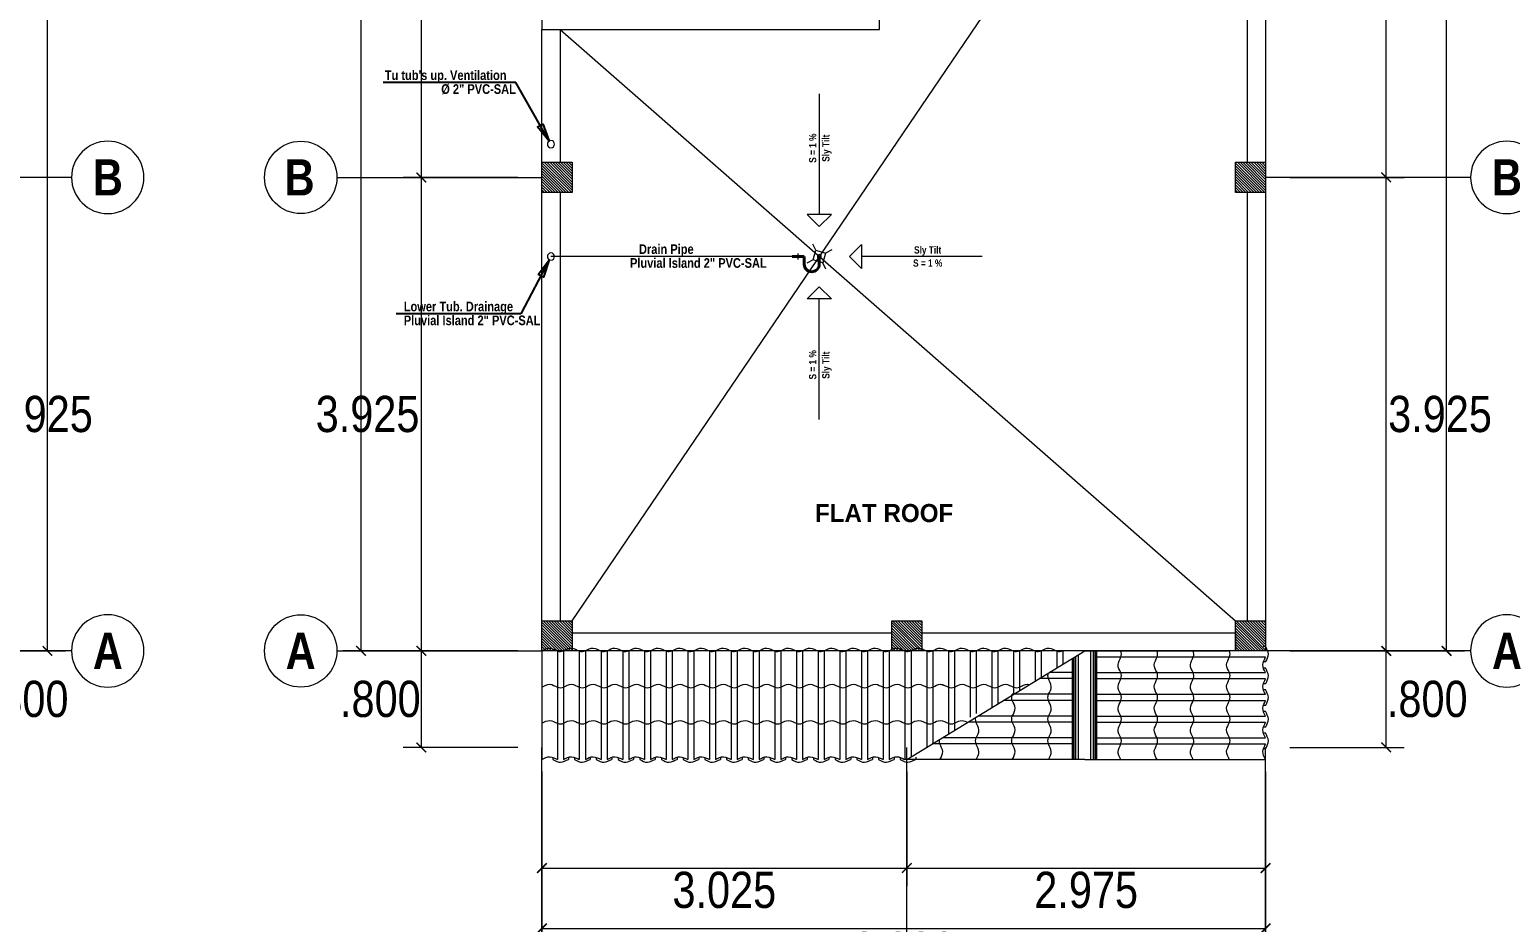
# Model space of a CAD drawing. Header units: millimetres. Extents: x 56 to 215, y 47 to 103.
# Drawn here: x 133.19 to 145.46, y 55.8 to 63.2 of the extents above; entities that cross this region are included whole.
import ezdxf
from ezdxf.enums import TextEntityAlignment as Align

# ---------------------------------------------------------------- set-up
doc = ezdxf.new("R2010")
doc.units = ezdxf.units.MM
doc.linetypes.add('DASHED2', pattern=[0.375, 0.25, -0.125])
for name, color, linetype, lineweight in [('A_Bloques', 56, 'Continuous', 15), ('A_Muro sin Techo', 134, 'Continuous', 20), ('E_Columna', 3, 'Continuous', 25), ('G_Ejes', 253, 'Continuous', 20), ('G_Proyección', 8, 'DASHED2', 15), ('G_Texto', 122, 'Continuous', 20), ('IS_Accesorios Desagüe', 3, 'Continuous', 20), ('IS_Tuberia 2', 11, 'Continuous', 40), ('Teja', 14, 'Continuous', 20)]:
    doc.layers.add(name, color=color, linetype=linetype, lineweight=lineweight)
doc.layers.add('G_Acotación', color=171, linetype='Continuous')
doc.layers.add('IS_Muro', color=232, linetype='Continuous')
doc.styles.add('Acotacion', font='ARIALN.TTF')
doc.styles.add('Cotas', font='ARIALNB.TTF', dxfattribs={"height": 0.1})
doc.styles.add('Eje', font='ARIALNB.TTF', dxfattribs={"height": 0.3})
doc.styles.add('STYLE1', font='cityb___.ttf', dxfattribs={"width": 1.05})
doc.dimstyles.new('150', dxfattribs={"dimtxt": 1, "dimasz": 0.06, "dimexe": 0.06, "dimexo": 0.08, "dimgap": 0.05, "dimtad": 2, "dimtih": 1, "dimtoh": 1, "dimzin": 1, "dimdsep": 46, "dimtxsty": 'Cotas', "dimblk": 'ARCHTICK', "dimcen": 0.25, "dimdle": 0.06, "dimclrd": 256, "dimclre": 256, "dimclrt": 5, "dimazin": 0, "dimtp": 0.2, "dimtm": 0.2, "dimtfac": 1, "dimtix": 1, "dimtmove": 1, "dimatfit": 0, "dimfxl": 0.06, "dimtolj": 1, "dimtzin": 1, "dimarcsym": 0})
doc.dimstyles.new('Lenin_50', dxfattribs={"dimtxt": 0.3, "dimasz": 0.08, "dimexe": 0.15, "dimexo": 0.2, "dimgap": 0.03, "dimtad": 2, "dimtih": 1, "dimtoh": 1, "dimlfac": -1, "dimzin": 4, "dimdsep": 46, "dimtxsty": 'Acotacion', "dimblk": 'ARCHTICK', "dimcen": 0.08, "dimclrd": 256, "dimclre": 256, "dimclrt": 4, "dimazin": 1, "dimtm": 1e-09, "dimtfac": 1, "dimtmove": 2, "dimatfit": 2, "dimfxl": 1, "dimtolj": 1, "dimlwd": 13, "dimlwe": 18, "dimarcsym": 0})
pattern_1 = [(135, (252.578861, -21.810414), (0.0112253202, 0.0112253202), [])]
pattern_2 = [(135, (252.578861, -21.660414), (0.0112253202, 0.0112253202), [])]
pattern_3 = [(135, (252.578861, -21.810414), (0.0112253202, 0.0112253202), [])]

# ---------------------------------------------------------------- blocks, each defined once
blk = doc.blocks.new('Eri')
blk.add_line((-1.7, 0), (0, 0))
blk.add_circle((-2, 0), 0.3)
at = {"color": 1, "style": 'Eje', "flags": 4}
blk.add_attdef('H', text='', height=0.3, dxfattribs=at).set_placement((-2, 0), align=Align.MIDDLE_CENTER)
blk = doc.blocks.new('_ArchTick')
at = {"color": 0, "linetype": 'ByBlock', "const_width": 0.15}
blk.add_lwpolyline([(-0.5, -0.5), (0.5, 0.5)], dxfattribs=at)
blk = doc.blocks.new('*D705')
at = {"layer": 'Defpoints', "color": 0, "transparency": 16777216}
for p in [(131.833, 70.553), (133.333, 70.553), (131.833, 58.053)]:
    blk.add_point(p, dxfattribs=at)
at = {"layer": 'G_Acotación', "lineweight": 18, "transparency": 16777216}
for p, q in [((132.033, 70.553), (133.483, 70.553)), ((132.033, 58.053), (133.483, 58.053))]:
    blk.add_line(p, q, dxfattribs=at)
at = {"layer": 'G_Acotación', "lineweight": 13, "transparency": 16777216}
blk.add_line((133.333, 58.053), (133.333, 70.553), dxfattribs=at)
at = {"layer": 'G_Acotación', "lineweight": 13, "transparency": 16777216, "xscale": 0.08, "yscale": 0.08, "zscale": 0.08}
for p, rotation in [((133.333, 70.553), 90), ((133.333, 58.053), 270)]:
    blk.add_blockref('_ArchTick', p, dxfattribs=dict(at, rotation=rotation))
at = {"layer": 'G_Acotación', "color": 4, "lineweight": 5, "transparency": 16777216, "insert": (133.862, 64.303), "char_height": 0.3, "attachment_point": 5, "style": 'Acotacion'}
blk.add_mtext('\\A1;12.500', dxfattribs=at)
blk = doc.blocks.new('*D706')
at = {"layer": 'Defpoints', "color": 0, "transparency": 16777216}
for p in [(131.833, 61.978), (132.833, 61.978), (131.833, 58.053)]:
    blk.add_point(p, dxfattribs=at)
at = {"layer": 'G_Acotación', "lineweight": 18, "transparency": 16777216}
for p, q in [((132.033, 61.978), (132.983, 61.978)), ((132.033, 58.053), (132.983, 58.053))]:
    blk.add_line(p, q, dxfattribs=at)
at = {"layer": 'G_Acotación', "lineweight": 13, "transparency": 16777216}
blk.add_line((132.833, 58.053), (132.833, 61.978), dxfattribs=at)
at = {"layer": 'G_Acotación', "lineweight": 13, "transparency": 16777216, "xscale": 0.08, "yscale": 0.08, "zscale": 0.08}
for p, rotation in [((132.833, 61.978), 90), ((132.833, 58.053), 270)]:
    blk.add_blockref('_ArchTick', p, dxfattribs=dict(at, rotation=rotation))
at = {"layer": 'G_Acotación', "color": 4, "lineweight": 5, "transparency": 16777216, "insert": (133.279, 60.015), "char_height": 0.3, "attachment_point": 5, "style": 'Acotacion'}
blk.add_mtext('\\A1;3.925', dxfattribs=at)
blk = doc.blocks.new('*D707')
at = {"layer": 'Defpoints', "color": 0, "transparency": 16777216}
for p in [(131.833, 66.528), (132.833, 66.528), (131.833, 61.978)]:
    blk.add_point(p, dxfattribs=at)
at = {"layer": 'G_Acotación', "lineweight": 18, "transparency": 16777216}
for p, q in [((132.033, 66.528), (132.983, 66.528)), ((132.033, 61.978), (132.983, 61.978))]:
    blk.add_line(p, q, dxfattribs=at)
at = {"layer": 'G_Acotación', "lineweight": 13, "transparency": 16777216}
blk.add_line((132.833, 61.978), (132.833, 66.528), dxfattribs=at)
at = {"layer": 'G_Acotación', "lineweight": 13, "transparency": 16777216, "xscale": 0.08, "yscale": 0.08, "zscale": 0.08}
for p, rotation in [((132.833, 66.528), 90), ((132.833, 61.978), 270)]:
    blk.add_blockref('_ArchTick', p, dxfattribs=dict(at, rotation=rotation))
at = {"layer": 'G_Acotación', "color": 4, "lineweight": 5, "transparency": 16777216, "insert": (133.282, 64.253), "char_height": 0.3, "attachment_point": 5, "style": 'Acotacion'}
blk.add_mtext('\\A1;4.550', dxfattribs=at)
blk = doc.blocks.new('*D709')
at = {"layer": 'Defpoints', "color": 0, "transparency": 16777216}
for p in [(131.833, 58.053), (132.833, 58.053), (131.833, 57.253)]:
    blk.add_point(p, dxfattribs=at)
at = {"layer": 'G_Acotación', "lineweight": 18, "transparency": 16777216}
for p, q in [((132.033, 58.053), (132.983, 58.053)), ((132.033, 57.253), (132.983, 57.253))]:
    blk.add_line(p, q, dxfattribs=at)
at = {"layer": 'G_Acotación', "lineweight": 13, "transparency": 16777216}
blk.add_line((132.833, 57.253), (132.833, 58.053), dxfattribs=at)
at = {"layer": 'G_Acotación', "lineweight": 13, "transparency": 16777216, "xscale": 0.08, "yscale": 0.08, "zscale": 0.08}
for p, rotation in [((132.833, 58.053), 90), ((132.833, 57.253), 270)]:
    blk.add_blockref('_ArchTick', p, dxfattribs=dict(at, rotation=rotation))
at = {"layer": 'G_Acotación', "color": 4, "lineweight": 5, "transparency": 16777216, "insert": (133.173, 57.653), "char_height": 0.3, "attachment_point": 5, "style": 'Acotacion'}
blk.add_mtext('\\A1;.800', dxfattribs=at)
blk = doc.blocks.new('*D729')
at = {"layer": 'Defpoints', "color": 0, "transparency": 16777216}
for p in [(137.433, 57.253), (143.433, 57.253), (143.433, 55.753)]:
    blk.add_point(p, dxfattribs=at)
at = {"layer": 'G_Acotación', "lineweight": 18, "transparency": 16777216}
for p, q in [((137.433, 57.053), (137.433, 55.603)), ((143.433, 57.053), (143.433, 55.603))]:
    blk.add_line(p, q, dxfattribs=at)
at = {"layer": 'G_Acotación', "lineweight": 13, "transparency": 16777216}
blk.add_line((137.433, 55.753), (143.433, 55.753), dxfattribs=at)
at = {"layer": 'G_Acotación', "lineweight": 13, "transparency": 16777216, "xscale": 0.08, "yscale": 0.08, "zscale": 0.08, "rotation": 180}
blk.add_blockref('_ArchTick', (137.433, 55.753), dxfattribs=at)
at = {"layer": 'G_Acotación', "lineweight": 13, "transparency": 16777216, "xscale": 0.08, "yscale": 0.08, "zscale": 0.08}
blk.add_blockref('_ArchTick', (143.433, 55.753), dxfattribs=at)
at = {"layer": 'G_Acotación', "color": 4, "lineweight": 5, "transparency": 16777216, "insert": (140.433, 55.57), "char_height": 0.3, "attachment_point": 5, "style": 'Acotacion'}
blk.add_mtext('\\A1;6.000', dxfattribs=at)
blk = doc.blocks.new('*D730')
at = {"layer": 'Defpoints', "color": 0, "transparency": 16777216}
for p in [(140.458, 57.253), (143.433, 57.253), (143.433, 56.253)]:
    blk.add_point(p, dxfattribs=at)
at = {"layer": 'G_Acotación', "lineweight": 18, "transparency": 16777216}
for p, q in [((140.458, 57.053), (140.458, 56.103)), ((143.433, 57.053), (143.433, 56.103))]:
    blk.add_line(p, q, dxfattribs=at)
at = {"layer": 'G_Acotación', "lineweight": 13, "transparency": 16777216}
blk.add_line((140.458, 56.253), (143.433, 56.253), dxfattribs=at)
at = {"layer": 'G_Acotación', "lineweight": 13, "transparency": 16777216, "xscale": 0.08, "yscale": 0.08, "zscale": 0.08, "rotation": 180}
blk.add_blockref('_ArchTick', (140.458, 56.253), dxfattribs=at)
at = {"layer": 'G_Acotación', "lineweight": 13, "transparency": 16777216, "xscale": 0.08, "yscale": 0.08, "zscale": 0.08}
blk.add_blockref('_ArchTick', (143.433, 56.253), dxfattribs=at)
at = {"layer": 'G_Acotación', "color": 4, "lineweight": 5, "transparency": 16777216, "insert": (141.945, 56.07), "char_height": 0.3, "attachment_point": 5, "style": 'Acotacion'}
blk.add_mtext('\\A1;2.975', dxfattribs=at)
blk = doc.blocks.new('*D731')
at = {"layer": 'Defpoints', "color": 0, "transparency": 16777216}
for p in [(137.433, 57.253), (140.458, 57.253), (140.458, 56.253)]:
    blk.add_point(p, dxfattribs=at)
at = {"layer": 'G_Acotación', "lineweight": 18, "transparency": 16777216}
for p, q in [((137.433, 57.053), (137.433, 56.103)), ((140.458, 57.053), (140.458, 56.103))]:
    blk.add_line(p, q, dxfattribs=at)
at = {"layer": 'G_Acotación', "lineweight": 13, "transparency": 16777216}
blk.add_line((137.433, 56.253), (140.458, 56.253), dxfattribs=at)
at = {"layer": 'G_Acotación', "lineweight": 13, "transparency": 16777216, "xscale": 0.08, "yscale": 0.08, "zscale": 0.08, "rotation": 180}
blk.add_blockref('_ArchTick', (137.433, 56.253), dxfattribs=at)
at = {"layer": 'G_Acotación', "lineweight": 13, "transparency": 16777216, "xscale": 0.08, "yscale": 0.08, "zscale": 0.08}
blk.add_blockref('_ArchTick', (140.458, 56.253), dxfattribs=at)
at = {"layer": 'G_Acotación', "color": 4, "lineweight": 5, "transparency": 16777216, "insert": (138.945, 56.07), "char_height": 0.3, "attachment_point": 5, "style": 'Acotacion'}
blk.add_mtext('\\A1;3.025', dxfattribs=at)
blk = doc.blocks.new('*D732')
at = {"layer": 'Defpoints', "color": 0, "transparency": 16777216}
for p in [(135.933, 70.553), (137.433, 70.553), (137.433, 58.053)]:
    blk.add_point(p, dxfattribs=at)
at = {"layer": 'G_Acotación', "lineweight": 18, "transparency": 16777216}
for p, q in [((137.233, 70.553), (135.783, 70.553)), ((137.233, 58.053), (135.783, 58.053))]:
    blk.add_line(p, q, dxfattribs=at)
at = {"layer": 'G_Acotación', "lineweight": 13, "transparency": 16777216}
blk.add_line((135.933, 58.053), (135.933, 70.553), dxfattribs=at)
at = {"layer": 'G_Acotación', "lineweight": 13, "transparency": 16777216, "xscale": 0.08, "yscale": 0.08, "zscale": 0.08}
for p, rotation in [((135.933, 70.553), 90), ((135.933, 58.053), 270)]:
    blk.add_blockref('_ArchTick', p, dxfattribs=dict(at, rotation=rotation))
at = {"layer": 'G_Acotación', "color": 4, "lineweight": 5, "transparency": 16777216, "insert": (135.404, 64.303), "char_height": 0.3, "attachment_point": 5, "style": 'Acotacion'}
blk.add_mtext('\\A1;12.500', dxfattribs=at)
blk = doc.blocks.new('*D733')
at = {"layer": 'Defpoints', "color": 0, "transparency": 16777216}
for p in [(136.433, 61.978), (137.433, 61.978), (137.433, 58.053)]:
    blk.add_point(p, dxfattribs=at)
at = {"layer": 'G_Acotación', "lineweight": 18, "transparency": 16777216}
for p, q in [((137.233, 61.978), (136.283, 61.978)), ((137.233, 58.053), (136.283, 58.053))]:
    blk.add_line(p, q, dxfattribs=at)
at = {"layer": 'G_Acotación', "lineweight": 13, "transparency": 16777216}
blk.add_line((136.433, 58.053), (136.433, 61.978), dxfattribs=at)
at = {"layer": 'G_Acotación', "lineweight": 13, "transparency": 16777216, "xscale": 0.08, "yscale": 0.08, "zscale": 0.08}
for p, rotation in [((136.433, 61.978), 90), ((136.433, 58.053), 270)]:
    blk.add_blockref('_ArchTick', p, dxfattribs=dict(at, rotation=rotation))
at = {"layer": 'G_Acotación', "color": 4, "lineweight": 5, "transparency": 16777216, "insert": (135.987, 60.015), "char_height": 0.3, "attachment_point": 5, "style": 'Acotacion'}
blk.add_mtext('\\A1;3.925', dxfattribs=at)
blk = doc.blocks.new('*D748')
at = {"layer": 'Defpoints', "color": 0, "transparency": 16777216}
for p in [(136.433, 66.528), (137.433, 66.528), (137.433, 61.978)]:
    blk.add_point(p, dxfattribs=at)
at = {"layer": 'G_Acotación', "lineweight": 18, "transparency": 16777216}
for p, q in [((137.233, 66.528), (136.283, 66.528)), ((137.233, 61.978), (136.283, 61.978))]:
    blk.add_line(p, q, dxfattribs=at)
at = {"layer": 'G_Acotación', "lineweight": 13, "transparency": 16777216}
blk.add_line((136.433, 61.978), (136.433, 66.528), dxfattribs=at)
at = {"layer": 'G_Acotación', "lineweight": 13, "transparency": 16777216, "xscale": 0.08, "yscale": 0.08, "zscale": 0.08}
for p, rotation in [((136.433, 66.528), 90), ((136.433, 61.978), 270)]:
    blk.add_blockref('_ArchTick', p, dxfattribs=dict(at, rotation=rotation))
at = {"layer": 'G_Acotación', "color": 4, "lineweight": 5, "transparency": 16777216, "insert": (135.983, 64.253), "char_height": 0.3, "attachment_point": 5, "style": 'Acotacion'}
blk.add_mtext('\\A1;4.550', dxfattribs=at)
blk = doc.blocks.new('*D734')
at = {"layer": 'Defpoints', "color": 0, "transparency": 16777216}
for p in [(136.433, 58.053), (137.433, 58.053), (137.433, 57.253)]:
    blk.add_point(p, dxfattribs=at)
at = {"layer": 'G_Acotación', "lineweight": 18, "transparency": 16777216}
for p, q in [((137.233, 58.053), (136.283, 58.053)), ((137.233, 57.253), (136.283, 57.253))]:
    blk.add_line(p, q, dxfattribs=at)
at = {"layer": 'G_Acotación', "lineweight": 13, "transparency": 16777216}
blk.add_line((136.433, 57.253), (136.433, 58.053), dxfattribs=at)
at = {"layer": 'G_Acotación', "lineweight": 13, "transparency": 16777216, "xscale": 0.08, "yscale": 0.08, "zscale": 0.08}
for p, rotation in [((136.433, 58.053), 90), ((136.433, 57.253), 270)]:
    blk.add_blockref('_ArchTick', p, dxfattribs=dict(at, rotation=rotation))
at = {"layer": 'G_Acotación', "color": 4, "lineweight": 5, "transparency": 16777216, "insert": (136.093, 57.653), "char_height": 0.3, "attachment_point": 5, "style": 'Acotacion'}
blk.add_mtext('\\A1;.800', dxfattribs=at)
blk = doc.blocks.new('*D735')
at = {"layer": 'Defpoints', "color": 0, "transparency": 16777216}
for p in [(143.433, 70.553), (144.933, 70.553), (143.433, 58.053)]:
    blk.add_point(p, dxfattribs=at)
at = {"layer": 'G_Acotación', "lineweight": 18, "transparency": 16777216}
for p, q in [((143.633, 70.553), (145.083, 70.553)), ((143.633, 58.053), (145.083, 58.053))]:
    blk.add_line(p, q, dxfattribs=at)
at = {"layer": 'G_Acotación', "lineweight": 13, "transparency": 16777216}
blk.add_line((144.933, 58.053), (144.933, 70.553), dxfattribs=at)
at = {"layer": 'G_Acotación', "lineweight": 13, "transparency": 16777216, "xscale": 0.08, "yscale": 0.08, "zscale": 0.08}
for p, rotation in [((144.933, 70.553), 90), ((144.933, 58.053), 270)]:
    blk.add_blockref('_ArchTick', p, dxfattribs=dict(at, rotation=rotation))
at = {"layer": 'G_Acotación', "color": 4, "lineweight": 5, "transparency": 16777216, "insert": (145.462, 64.303), "char_height": 0.3, "attachment_point": 5, "style": 'Acotacion'}
blk.add_mtext('\\A1;12.500', dxfattribs=at)
blk = doc.blocks.new('*D736')
at = {"layer": 'Defpoints', "color": 0, "transparency": 16777216}
for p in [(143.433, 61.978), (144.433, 61.978), (143.433, 58.053)]:
    blk.add_point(p, dxfattribs=at)
at = {"layer": 'G_Acotación', "lineweight": 18, "transparency": 16777216}
for p, q in [((143.633, 61.978), (144.583, 61.978)), ((143.633, 58.053), (144.583, 58.053))]:
    blk.add_line(p, q, dxfattribs=at)
at = {"layer": 'G_Acotación', "lineweight": 13, "transparency": 16777216}
blk.add_line((144.433, 58.053), (144.433, 61.978), dxfattribs=at)
at = {"layer": 'G_Acotación', "lineweight": 13, "transparency": 16777216, "xscale": 0.08, "yscale": 0.08, "zscale": 0.08}
for p, rotation in [((144.433, 61.978), 90), ((144.433, 58.053), 270)]:
    blk.add_blockref('_ArchTick', p, dxfattribs=dict(at, rotation=rotation))
at = {"layer": 'G_Acotación', "color": 4, "lineweight": 5, "transparency": 16777216, "insert": (144.879, 60.015), "char_height": 0.3, "attachment_point": 5, "style": 'Acotacion'}
blk.add_mtext('\\A1;3.925', dxfattribs=at)
blk = doc.blocks.new('*D737')
at = {"layer": 'Defpoints', "color": 0, "transparency": 16777216}
for p in [(143.433, 66.528), (144.433, 66.528), (143.433, 61.978)]:
    blk.add_point(p, dxfattribs=at)
at = {"layer": 'G_Acotación', "lineweight": 18, "transparency": 16777216}
for p, q in [((143.633, 66.528), (144.583, 66.528)), ((143.633, 61.978), (144.583, 61.978))]:
    blk.add_line(p, q, dxfattribs=at)
at = {"layer": 'G_Acotación', "lineweight": 13, "transparency": 16777216}
blk.add_line((144.433, 61.978), (144.433, 66.528), dxfattribs=at)
at = {"layer": 'G_Acotación', "lineweight": 13, "transparency": 16777216, "xscale": 0.08, "yscale": 0.08, "zscale": 0.08}
for p, rotation in [((144.433, 66.528), 90), ((144.433, 61.978), 270)]:
    blk.add_blockref('_ArchTick', p, dxfattribs=dict(at, rotation=rotation))
at = {"layer": 'G_Acotación', "color": 4, "lineweight": 5, "transparency": 16777216, "insert": (144.882, 64.253), "char_height": 0.3, "attachment_point": 5, "style": 'Acotacion'}
blk.add_mtext('\\A1;4.550', dxfattribs=at)
blk = doc.blocks.new('*D739')
at = {"layer": 'Defpoints', "color": 0, "transparency": 16777216}
for p in [(143.433, 58.053), (144.433, 58.053), (143.433, 57.253)]:
    blk.add_point(p, dxfattribs=at)
at = {"layer": 'G_Acotación', "lineweight": 18, "transparency": 16777216}
for p, q in [((143.633, 58.053), (144.583, 58.053)), ((143.633, 57.253), (144.583, 57.253))]:
    blk.add_line(p, q, dxfattribs=at)
at = {"layer": 'G_Acotación', "lineweight": 13, "transparency": 16777216}
blk.add_line((144.433, 57.253), (144.433, 58.053), dxfattribs=at)
at = {"layer": 'G_Acotación', "lineweight": 13, "transparency": 16777216, "xscale": 0.08, "yscale": 0.08, "zscale": 0.08}
for p, rotation in [((144.433, 58.053), 90), ((144.433, 57.253), 270)]:
    blk.add_blockref('_ArchTick', p, dxfattribs=dict(at, rotation=rotation))
at = {"layer": 'G_Acotación', "color": 4, "lineweight": 5, "transparency": 16777216, "insert": (144.773, 57.653), "char_height": 0.3, "attachment_point": 5, "style": 'Acotacion'}
blk.add_mtext('\\A1;.800', dxfattribs=at)
blk = doc.blocks.new('Subida desague')
blk.add_circle((0, 0), 0.05)
blk = doc.blocks.new('Sumidero')
at = {"lineweight": 20}
for p, q in [((-0.104, 0.18), (-0.052, 0.153)), ((0.055, 0.229), (0.028, 0.177)), ((-0.028, 0.073), (-0.055, 0.021)), ((0.052, 0.097), (0.104, 0.07)), ((-0.025, -0.05), (0.025, -0.05))]:
    blk.add_line(p, q, dxfattribs=at)
at = {"lineweight": 40}
for p, q in [((0, 0.125), (-0.063, 0.125)), ((0, 0), (-0.063, 0)), ((0, 0), (0, -0.1))]:
    blk.add_line(p, q, dxfattribs=at)
at = {"lineweight": 20}
blk.add_lwpolyline([(-0.028, 0.073), (0.052, 0.097), (0.028, 0.177), (-0.052, 0.153)], close=True, dxfattribs=at)
blk.add_circle((0, 0.125), 0.0165, dxfattribs=at)
at = {"lineweight": 40}
blk.add_arc((-0.063, 0.062), 0.0625, 90, 270, dxfattribs=at)
blk = doc.blocks.new('teja1')
for p, q in [((0, 0.3), (0, 0)), ((0.13, 0.3), (0.13, 0)), ((0.091, 0.017), (0.091, -0.001)), ((0.22, 0.019), (0.22, 0))]:
    blk.add_line(p, q)
for points, knots in [([(0, 0), (0.022, 0.012), (0.065, 0.036), (0.108, 0.008), (0.13, 0)], [0, 0, 0, 0, 0.0689257, 0.1378514, 0.1378514, 0.1378514, 0.1378514]), ([(0.091, -0.001), (0.112, -0.012), (0.156, -0.036), (0.197, -0.008), (0.22, 0)], [0.001367, 0.001367, 0.001367, 0.001367, 0.0689257, 0.1378514, 0.1378514, 0.1378514, 0.1378514])]:
    blk.add_open_spline(points, degree=3, knots=knots)
blk = doc.blocks.new('teja')
for p, q in [((0, 0.3), (0, 0)), ((0, 0.3), (0, 0)), ((0.13, 0.3), (0.13, 0)), ((0.18, 0.3), (0.18, 0))]:
    blk.add_line(p, q)
for points in [[(0, 0.3), (0.065, 0.323), (0.13, 0.3), (0.155, 0.295), (0.18, 0.3)], [(0, 0), (0.065, 0.023), (0.13, 0), (0.155, -0.005), (0.18, 0)]]:
    blk.add_spline(points, degree=3)

msp = doc.modelspace()

# ---------------------------------------------------------------- hatches: boundary and pattern name
at = {"layer": 'E_Columna', "lineweight": 5}
h = msp.add_hatch(dxfattribs=at)
h.set_pattern_fill('LINE', color=256, scale=0.005, angle=45, style=0)
h.set_pattern_definition(pattern_2)
h.paths.add_polyline_path([(137.6828, 61.8529), (137.4328, 61.8529), (137.4328, 62.1029), (137.6828, 62.1029)])
h = msp.add_hatch(dxfattribs=at)
h.set_pattern_fill('LINE', color=256, scale=0.005, angle=45, style=0)
h.set_pattern_definition(pattern_2)
h.paths.add_polyline_path([(143.4328, 61.8529), (143.1828, 61.8529), (143.1828, 62.1029), (143.4328, 62.1029)])
h = msp.add_hatch(dxfattribs=at)
h.set_pattern_fill('LINE', color=256, scale=0.005, angle=45, style=0)
h.set_pattern_definition(pattern_1)
h.paths.add_polyline_path([(137.6828, 58.0529), (137.4328, 58.0529), (137.4328, 58.3029), (137.6828, 58.3029)])
h = msp.add_hatch(dxfattribs=at)
h.set_pattern_fill('LINE', color=256, scale=0.005, angle=45, style=0)
h.set_pattern_definition(pattern_3)
h.paths.add_polyline_path([(137.6828, 58.0529), (137.4328, 58.0529), (137.4328, 58.3029), (137.6828, 58.3029)])
h = msp.add_hatch(dxfattribs=at)
h.set_pattern_fill('LINE', color=256, scale=0.005, angle=45, style=0)
h.set_pattern_definition([(135, (249.728861, -21.810414), (0.0112253202, 0.0112253202), [])])
h.paths.add_polyline_path([(140.5828, 58.0529), (140.3328, 58.0529), (140.3328, 58.3029), (140.5828, 58.3029)])
h = msp.add_hatch(dxfattribs=at)
h.set_pattern_fill('LINE', color=256, scale=0.005, angle=45, style=0)
h.set_pattern_definition(pattern_1)
h.paths.add_polyline_path([(143.4328, 58.0529), (143.1828, 58.0529), (143.1828, 58.3029), (143.4328, 58.3029)])
h = msp.add_hatch(dxfattribs=at)
h.set_pattern_fill('LINE', color=256, scale=0.005, angle=45, style=0)
h.set_pattern_definition(pattern_3)
h.paths.add_polyline_path([(143.4328, 58.0529), (143.1828, 58.0529), (143.1828, 58.3029), (143.4328, 58.3029)])

# ---------------------------------------------------------------- linework, layer by layer
at = {"layer": 'A_Bloques', "color": 1, "lineweight": 5}
for p, q in [((139.7327, 62.6717), (139.7327, 61.6717)), ((141.0827, 61.3217), (140.0827, 61.3217)), ((139.7327, 59.9717), (139.7327, 60.9717))]:
    msp.add_line(p, q, dxfattribs=at)
for points in [[(139.8327, 61.6717), (139.6327, 61.6717), (139.6327, 61.6717), (139.7327, 61.5717), (139.8327, 61.6717)], [(140.0827, 61.4217), (140.0827, 61.2217), (140.0827, 61.2217), (139.9827, 61.3217), (140.0827, 61.4217)], [(139.8327, 60.9717), (139.6327, 60.9717), (139.6327, 60.9717), (139.7327, 61.0717), (139.8327, 60.9717)]]:
    msp.add_lwpolyline(points, dxfattribs=at)
at = {"layer": 'A_Muro sin Techo', "lineweight": 5}
for points in [[(143.2828, 58.0529), (143.2828, 58.0529), (143.1828, 58.0529), (143.1828, 58.3029), (143.2828, 58.3029), (143.2828, 61.8529), (143.1828, 61.8529), (143.1828, 62.1029), (143.2828, 62.1029), (143.2828, 66.4029), (143.1828, 66.4029), (143.1828, 66.5029), (140.5828, 66.5029), (140.5828, 66.6529), (143.4328, 66.6529), (143.4328, 58.0529)], [(137.4328, 58.0529), (137.4328, 63.2029), (137.5828, 63.2029), (137.5828, 62.1029), (137.6828, 62.1029), (137.6828, 61.8529), (137.5828, 61.8529), (137.5828, 58.3029), (137.6828, 58.3029), (137.6828, 58.0529), (137.5828, 58.0529)], [(137.6828, 58.2029), (140.3328, 58.2029), (140.3328, 58.3029), (140.5828, 58.3029), (140.5828, 58.2029), (143.1828, 58.2029), (143.1828, 58.0529), (137.4328, 58.0529)]]:
    msp.add_lwpolyline(points, dxfattribs=at)
at = {"layer": 'E_Columna', "lineweight": 5}
for points in [[(137.6828, 61.8529), (137.4328, 61.8529), (137.4328, 62.1029), (137.6828, 62.1029)], [(143.4328, 61.8529), (143.1828, 61.8529), (143.1828, 62.1029), (143.4328, 62.1029)], [(137.6828, 58.0529), (137.4328, 58.0529), (137.4328, 58.3029), (137.6828, 58.3029)], [(137.6828, 58.0529), (137.4328, 58.0529), (137.4328, 58.3029), (137.6828, 58.3029)], [(140.5828, 58.0529), (140.3328, 58.0529), (140.3328, 58.3029), (140.5828, 58.3029)], [(143.4328, 58.0529), (143.1828, 58.0529), (143.1828, 58.3029), (143.4328, 58.3029)], [(143.4328, 58.0529), (143.1828, 58.0529), (143.1828, 58.3029), (143.4328, 58.3029)]]:
    msp.add_lwpolyline(points, close=True, dxfattribs=at)
at = {"layer": 'G_Proyección', "lineweight": 5, "ltscale": 0.25}
msp.add_lwpolyline([(140.5828, 58.0529), (140.3328, 58.0529), (140.3328, 58.3029), (140.5828, 58.3029)], close=True, dxfattribs=at)
at = {"layer": 'IS_Accesorios Desagüe', "color": 6, "lineweight": 5}
for p, q in [((137.6828, 58.3029), (143.1828, 66.4029)), ((137.5828, 63.2029), (143.1828, 58.3029))]:
    msp.add_line(p, q, dxfattribs=at)
at = {"layer": 'IS_Muro', "lineweight": 5}
msp.add_lwpolyline([(137.4328, 70.5529), (137.4328, 63.2029), (140.2328, 63.2029), (140.2328, 64.3529)], dxfattribs=at)
at = {"layer": 'IS_Tuberia 2', "lineweight": 5}
msp.add_line((139.6077, 61.3217), (137.5078, 61.3217), dxfattribs=at)
at = {"layer": 'Teja', "lineweight": 5}
for p, q in [((140.4578, 57.1529), (141.9328, 58.0529)), ((141.3928, 58.0529), (141.3928, 57.7529)), ((141.3928, 58.0529), (141.3928, 57.7529)), ((141.5228, 58.0529), (141.5228, 57.8027)), ((141.5728, 58.0529), (141.5728, 57.8332)), ((141.5728, 58.0529), (141.5728, 57.8332)), ((141.5728, 58.0529), (141.5728, 57.8332)), ((141.7028, 58.0529), (141.7028, 57.9125)), ((141.7528, 58.0529), (141.7528, 57.943)), ((141.8328, 57.1529), (141.8328, 57.9918)), ((141.8369, 57.1529), (141.8369, 57.9943)), ((141.8452, 57.1529), (141.8452, 57.9994)), ((141.8589, 57.1529), (141.8589, 58.0077)), ((141.8828, 57.1529), (141.8828, 58.0223)), ((141.9328, 58.0529), (142.2328, 58.0529)), ((141.9828, 57.1529), (141.9828, 58.0529)), ((142.0068, 57.1529), (142.0068, 58.0529)), ((142.0205, 57.1529), (142.0205, 58.0529)), ((142.0288, 57.1529), (142.0288, 58.0529)), ((142.0328, 57.1529), (142.0328, 58.0529)), ((142.0328, 58.0029), (142.2328, 58.0029)), ((141.8328, 57.8729), (141.6378, 57.8729)), ((141.8328, 57.8729), (141.6378, 57.8729)), ((141.8328, 57.8729), (141.6378, 57.8729)), ((142.0328, 57.8729), (142.2328, 57.8729)), ((142.0328, 57.8729), (142.2328, 57.8729)), ((142.0328, 57.8729), (142.2328, 57.8729)), ((140.6728, 57.7529), (140.6728, 57.4529)), ((140.6728, 57.7529), (140.6728, 57.4529)), ((140.8028, 57.7529), (140.8028, 57.4529)), ((140.8528, 57.7529), (140.8528, 57.4529)), ((140.9828, 57.7529), (140.9828, 57.5027)), ((141.0328, 57.7529), (141.0328, 57.5332)), ((141.0328, 57.7529), (141.0328, 57.5332)), ((141.0328, 57.7529), (141.0328, 57.5332)), ((141.1628, 57.7529), (141.1628, 57.583)), ((141.2128, 57.7529), (141.2128, 57.6135)), ((141.2128, 57.7529), (141.2128, 57.6135)), ((141.2128, 57.7529), (141.2128, 57.6135)), ((141.3428, 57.7529), (141.3428, 57.6929)), ((141.3928, 57.7529), (141.3928, 57.7234)), ((141.6328, 57.8229), (141.5559, 57.8229)), ((141.8328, 57.8229), (141.6328, 57.8229)), ((142.0328, 57.8229), (142.2328, 57.8229)), ((141.3328, 57.6429), (141.2609, 57.6429)), ((141.6328, 57.6929), (141.3428, 57.6929)), ((141.6328, 57.6929), (141.3428, 57.6929)), ((141.8328, 57.6929), (141.6328, 57.6929)), ((141.8328, 57.6929), (141.6328, 57.6929)), ((141.8328, 57.6929), (141.6328, 57.6929)), ((141.8328, 57.6429), (141.6328, 57.6429)), ((142.0328, 57.6929), (142.2328, 57.6929)), ((142.0328, 57.6929), (142.2328, 57.6929)), ((142.0328, 57.6929), (142.2328, 57.6929)), ((142.0328, 57.6429), (142.2328, 57.6429)), ((141.0328, 57.4629), (140.9659, 57.4629)), ((141.3328, 57.4629), (141.0328, 57.4629)), ((141.3328, 57.5129), (141.0478, 57.5129)), ((141.3328, 57.5129), (141.0478, 57.5129)), ((141.3328, 57.5129), (141.0478, 57.5129)), ((141.8328, 57.5129), (141.6328, 57.5129)), ((141.8328, 57.5129), (141.6328, 57.5129)), ((141.8328, 57.5129), (141.6328, 57.5129)), ((141.8328, 57.4629), (141.6328, 57.4629)), ((142.0328, 57.5129), (142.2328, 57.5129)), ((142.0328, 57.5129), (142.2328, 57.5129)), ((142.0328, 57.5129), (142.2328, 57.5129)), ((142.0328, 57.4629), (142.2328, 57.4629)), ((140.3128, 57.4529), (140.3128, 57.1529)), ((140.3128, 57.4529), (140.3128, 57.1529)), ((140.4928, 57.4529), (140.4928, 57.1742)), ((140.4928, 57.4529), (140.4928, 57.1742)), ((140.6228, 57.4529), (140.6228, 57.2535)), ((140.6728, 57.4529), (140.6728, 57.284)), ((140.6728, 57.4529), (140.6728, 57.284)), ((140.6728, 57.4529), (140.6728, 57.284)), ((140.8028, 57.4529), (140.8028, 57.3634)), ((140.8528, 57.4529), (140.8528, 57.3939)), ((140.8528, 57.4529), (140.8528, 57.3939)), ((140.8528, 57.4529), (140.8528, 57.3939)), ((140.7321, 57.2816), (140.6688, 57.2816)), ((141.0328, 57.2829), (140.7328, 57.2829)), ((141.0328, 57.3329), (140.7528, 57.3329)), ((141.0328, 57.3329), (140.7528, 57.3329)), ((141.0328, 57.3329), (140.7528, 57.3329)), ((141.3328, 57.3329), (141.0328, 57.3329)), ((141.3328, 57.3329), (141.0328, 57.3329)), ((141.8328, 57.3329), (141.6328, 57.3329)), ((141.8328, 57.3329), (141.6328, 57.3329)), ((141.8328, 57.3329), (141.6328, 57.3329)), ((141.8328, 57.2829), (141.6328, 57.2829)), ((142.0328, 57.3329), (142.2328, 57.3329)), ((142.0328, 57.3329), (142.2328, 57.3329)), ((142.0328, 57.3329), (142.2328, 57.3329)), ((142.0328, 57.2829), (142.2328, 57.2829)), ((140.4578, 57.1529), (140.4328, 57.1529)), ((140.7328, 57.1529), (140.4328, 57.1529)), ((140.7328, 57.1529), (140.4578, 57.1529)), ((141.0328, 57.1529), (140.7328, 57.1529)), ((141.0328, 57.1529), (140.7328, 57.1529)), ((141.9328, 57.1529), (141.6328, 57.1529)), ((141.9328, 57.1529), (141.6328, 57.1529)), ((141.9328, 57.1529), (142.2328, 57.1529)), ((141.9328, 57.1529), (142.2328, 57.1529))]:
    msp.add_line(p, q, dxfattribs=at)
for points in [[(141.3928, 58.0529), (141.4578, 58.0758), (141.5228, 58.0529), (141.5478, 58.0479), (141.5728, 58.0529)], [(141.5728, 58.0529), (141.6378, 58.0758), (141.7028, 58.0529), (141.7278, 58.0479), (141.7528, 58.0529)], [(142.2328, 57.8729), (142.2099, 57.9379), (142.2328, 58.0029), (142.2378, 58.0279), (142.2328, 58.0529)], [(142.2328, 57.6929), (142.2099, 57.7579), (142.2328, 57.8229), (142.2378, 57.8479), (142.2328, 57.8729)], [(140.6728, 57.7529), (140.7378, 57.7758), (140.8028, 57.7529), (140.8278, 57.7479), (140.8528, 57.7529)], [(142.2328, 57.5129), (142.2099, 57.5779), (142.2328, 57.6429), (142.2378, 57.6679), (142.2328, 57.6929)], [(140.6728, 57.4529), (140.7378, 57.4758), (140.8028, 57.4529), (140.8278, 57.4479), (140.8528, 57.4529)], [(142.2328, 57.3329), (142.2099, 57.3979), (142.2328, 57.4629), (142.2378, 57.4879), (142.2328, 57.5129)], [(142.2328, 57.1529), (142.2099, 57.2179), (142.2328, 57.2829), (142.2378, 57.3079), (142.2328, 57.3329)]]:
    msp.add_spline(points, degree=3, dxfattribs=at)
for points, knots in [([(141.6328, 57.6929), (141.6448, 57.7146), (141.6687, 57.7581), (141.6357, 57.8084), (141.6259, 57.8466), (141.6297, 57.8621), (141.6317, 57.8692)], [0, 0, 0, 0, 0.06892571, 0.13785143, 0.1633412, 0.18504993, 0.18504993, 0.18504993, 0.18504993]), ([(141.6328, 57.6929), (141.6448, 57.7146), (141.6687, 57.7581), (141.6357, 57.8084), (141.6259, 57.8466), (141.6297, 57.8621), (141.6317, 57.8692)], [0, 0, 0, 0, 0.06892571, 0.13785143, 0.1633412, 0.18504993, 0.18504993, 0.18504993, 0.18504993]), ([(141.3928, 57.7529), (141.4146, 57.7648), (141.4418, 57.7798), (141.4686, 57.7745), (141.474, 57.7729)], [0, 0, 0, 0, 0.068925706, 0.086241325, 0.086241325, 0.086241325, 0.086241325]), ([(141.3328, 57.5129), (141.3448, 57.5346), (141.3687, 57.5781), (141.3357, 57.6284), (141.3262, 57.6654), (141.3292, 57.6796), (141.3307, 57.6855)], [0, 0, 0, 0, 0.06892571, 0.13785143, 0.1633412, 0.18130294, 0.18130294, 0.18130294, 0.18130294]), ([(141.6328, 57.5129), (141.6448, 57.5346), (141.6687, 57.5781), (141.6357, 57.6284), (141.6256, 57.6679), (141.6304, 57.6845), (141.6328, 57.6929)], [0, 0, 0, 0, 0.06892571, 0.13785143, 0.1633412, 0.18883097, 0.18883097, 0.18883097, 0.18883097]), ([(140.8528, 57.4529), (140.8746, 57.4648), (140.9116, 57.4852), (140.9478, 57.468), (140.963, 57.4611)], [0, 0, 0, 0, 0.06892571, 0.11721919, 0.11721919, 0.11721919, 0.11721919]), ([(141.0328, 57.3329), (141.0448, 57.3546), (141.0687, 57.3981), (141.0357, 57.4484), (141.0265, 57.4842), (141.0287, 57.4972), (141.0298, 57.5019)], [0, 0, 0, 0, 0.06892571, 0.13785143, 0.1633412, 0.1776213, 0.1776213, 0.1776213, 0.1776213]), ([(141.0328, 57.3329), (141.0448, 57.3546), (141.0687, 57.3981), (141.0357, 57.4484), (141.0265, 57.4842), (141.0287, 57.4972), (141.0298, 57.5019)], [0, 0, 0, 0, 0.06892571, 0.13785143, 0.1633412, 0.1776213, 0.1776213, 0.1776213, 0.1776213]), ([(141.3328, 57.3329), (141.3448, 57.3546), (141.3687, 57.3981), (141.3357, 57.4484), (141.3256, 57.4879), (141.3304, 57.5045), (141.3328, 57.5129)], [0, 0, 0, 0, 0.06892571, 0.13785143, 0.1633412, 0.18883097, 0.18883097, 0.18883097, 0.18883097]), ([(141.6328, 57.3329), (141.6448, 57.3546), (141.6687, 57.3981), (141.6357, 57.4484), (141.6256, 57.4879), (141.6304, 57.5045), (141.6328, 57.5129)], [0, 0, 0, 0, 0.06892571, 0.13785143, 0.1633412, 0.18883097, 0.18883097, 0.18883097, 0.18883097]), ([(140.7328, 57.1529), (140.7448, 57.1746), (140.7687, 57.2181), (140.7357, 57.2684), (140.7268, 57.303), (140.7284, 57.3149), (140.729, 57.3184)], [0, 0, 0, 0, 0.06892571, 0.13785143, 0.1633412, 0.17403088, 0.17403088, 0.17403088, 0.17403088]), ([(141.0328, 57.1529), (141.0448, 57.1746), (141.0687, 57.2181), (141.0357, 57.2684), (141.0256, 57.3079), (141.0304, 57.3245), (141.0328, 57.3329)], [0, 0, 0, 0, 0.06892571, 0.13785143, 0.1633412, 0.18883097, 0.18883097, 0.18883097, 0.18883097]), ([(141.6328, 57.1529), (141.6448, 57.1746), (141.6687, 57.2181), (141.6357, 57.2684), (141.6256, 57.3079), (141.6304, 57.3245), (141.6328, 57.3329)], [0, 0, 0, 0, 0.06892571, 0.13785143, 0.1633412, 0.18883097, 0.18883097, 0.18883097, 0.18883097]), ([(140.3128, 57.1529), (140.3346, 57.1648), (140.3748, 57.1869), (140.4141, 57.1648), (140.4328, 57.1568)], [0, 0, 0, 0, 0.06892571, 0.12747725, 0.12747725, 0.12747725, 0.12747725])]:
    msp.add_open_spline(points, degree=3, knots=knots, dxfattribs=at)

# ---------------------------------------------------------------- block references
at = {"layer": 'G_Ejes', "lineweight": 5}
ref = msp.add_blockref('Eri', (131.8328, 61.9779), dxfattribs=dict(at, xscale=-1))
ref.add_attrib('H', 'B', dxfattribs={"layer": '0', "color": 1, "height": 0.3, "style": 'Eje', "flags": 4}).set_placement((133.834, 61.9779), align=Align.MIDDLE_CENTER)
ref = msp.add_blockref('Eri', (137.4328, 61.9779), dxfattribs=at)
ref.add_attrib('H', 'B', dxfattribs={"layer": '0', "color": 1, "height": 0.3, "style": 'Eje', "flags": 4}).set_placement((135.4236, 61.9779), align=Align.MIDDLE_CENTER)
ref = msp.add_blockref('Eri', (143.4328, 61.9779), dxfattribs=dict(at, xscale=-1))
ref.add_attrib('H', 'B', dxfattribs={"layer": '0', "color": 1, "height": 0.3, "style": 'Eje', "flags": 4}).set_placement((145.434, 61.9779), align=Align.MIDDLE_CENTER)
ref = msp.add_blockref('Eri', (131.8328, 58.0529), dxfattribs=dict(at, xscale=-1))
ref.add_attrib('H', 'A', dxfattribs={"layer": '0', "color": 1, "height": 0.3, "style": 'Eje', "flags": 4}).set_placement((133.8338, 58.0529), align=Align.MIDDLE_CENTER)
ref = msp.add_blockref('Eri', (137.4328, 58.0529), dxfattribs=at)
ref.add_attrib('H', 'A', dxfattribs={"layer": '0', "color": 1, "height": 0.3, "style": 'Eje', "flags": 4}).set_placement((135.4326, 58.0529), align=Align.MIDDLE_CENTER)
ref = msp.add_blockref('Eri', (143.4328, 58.0529), dxfattribs=dict(at, xscale=-1))
ref.add_attrib('H', 'A', dxfattribs={"layer": '0', "color": 1, "height": 0.3, "style": 'Eje', "flags": 4}).set_placement((145.4338, 58.0529), align=Align.MIDDLE_CENTER)
ref = msp.add_blockref('Eri', (137.4328, 57.2529), dxfattribs=dict(at, rotation=90))
ref.add_attrib('H', '1', dxfattribs={"layer": '0', "color": 1, "height": 0.3, "style": 'Eje', "flags": 4}).set_placement((137.4328, 55.2529), align=Align.MIDDLE_CENTER)
ref = msp.add_blockref('Eri', (140.4578, 57.2529), dxfattribs=dict(at, xscale=-1, rotation=270))
ref.add_attrib('H', '2', dxfattribs={"layer": '0', "color": 1, "height": 0.3, "style": 'Eje', "flags": 4}).set_placement((140.4664, 55.2529), align=Align.MIDDLE_CENTER)
ref = msp.add_blockref('Eri', (143.4328, 57.2529), dxfattribs=dict(at, rotation=90))
ref.add_attrib('H', '3', dxfattribs={"layer": '0', "color": 1, "height": 0.3, "style": 'Eje', "flags": 4}).set_placement((143.4328, 55.258), align=Align.MIDDLE_CENTER)
at = {"layer": 'IS_Accesorios Desagüe', "lineweight": 5, "xscale": -0.6000000000000227, "yscale": 0.5999999999999943, "zscale": 0.6, "rotation": 180}
for p in [(137.5078, 62.2529), (137.5078, 61.3217)]:
    msp.add_blockref('Subida desague', p, dxfattribs=at)
at = {"layer": 'IS_Accesorios Desagüe', "lineweight": 5, "xscale": -1, "rotation": 270}
msp.add_blockref('Sumidero', (139.6077, 61.3217), dxfattribs=at)
at = {"layer": 'Teja', "lineweight": 5}
for name, p in [('teja', (137.4328, 57.7529)), ('teja', (137.6128, 57.7529)), ('teja', (137.7928, 57.7529)), ('teja', (137.9728, 57.7529)), ('teja', (138.1528, 57.7529)), ('teja', (138.3328, 57.7529)), ('teja', (138.5128, 57.7529)), ('teja', (138.6928, 57.7529)), ('teja', (138.8728, 57.7529)), ('teja', (139.0528, 57.7529)), ('teja', (139.2328, 57.7529)), ('teja', (139.4128, 57.7529)), ('teja', (139.5928, 57.7529)), ('teja', (139.7728, 57.7529)), ('teja', (139.9528, 57.7529)), ('teja', (140.1328, 57.7529)), ('teja', (140.3128, 57.7529)), ('teja', (140.4928, 57.7529)), ('teja', (140.6728, 57.7529)), ('teja', (140.8528, 57.7529)), ('teja', (141.0328, 57.7529)), ('teja', (141.2128, 57.7529)), ('teja', (137.4328, 57.4529)), ('teja', (137.6128, 57.4529)), ('teja', (137.7928, 57.4529)), ('teja', (137.9728, 57.4529)), ('teja', (138.1528, 57.4529)), ('teja', (138.3328, 57.4529)), ('teja', (138.5128, 57.4529)), ('teja', (138.6928, 57.4529)), ('teja', (138.8728, 57.4529)), ('teja', (139.0528, 57.4529)), ('teja', (139.2328, 57.4529)), ('teja', (139.4128, 57.4529)), ('teja', (139.5928, 57.4529)), ('teja', (139.7728, 57.4529)), ('teja', (139.9528, 57.4529)), ('teja', (140.1328, 57.4529)), ('teja', (140.3128, 57.4529)), ('teja', (140.4928, 57.4529)), ('teja1', (137.4328, 57.1529)), ('teja1', (137.6128, 57.1529)), ('teja1', (137.7928, 57.1529)), ('teja1', (137.9728, 57.1529)), ('teja1', (138.1528, 57.1529)), ('teja1', (138.3328, 57.1529)), ('teja1', (138.5128, 57.1529)), ('teja1', (138.6928, 57.1529)), ('teja1', (138.8728, 57.1529)), ('teja1', (139.0528, 57.1529)), ('teja1', (139.2328, 57.1529)), ('teja1', (139.4128, 57.1529)), ('teja1', (139.5928, 57.1529)), ('teja1', (139.7728, 57.1529)), ('teja1', (139.9528, 57.1529)), ('teja1', (140.1328, 57.1529)), ('teja1', (140.3128, 57.1529))]:
    msp.add_blockref(name, p, dxfattribs=at)
at = {"layer": 'Teja', "lineweight": 5, "rotation": 90}
for name, p in [('teja1', (143.4328, 57.8729)), ('teja', (142.5328, 57.8729)), ('teja', (142.8328, 57.8729)), ('teja', (143.1328, 57.8729)), ('teja', (142.5328, 57.6929)), ('teja', (142.8328, 57.6929)), ('teja', (143.1328, 57.6929)), ('teja1', (143.4328, 57.6929)), ('teja1', (143.4328, 57.5129)), ('teja', (142.5328, 57.5129)), ('teja', (142.8328, 57.5129)), ('teja', (143.1328, 57.5129)), ('teja', (142.5328, 57.3329)), ('teja', (142.8328, 57.3329)), ('teja', (143.1328, 57.3329)), ('teja1', (143.4328, 57.3329)), ('teja1', (143.4328, 57.1529)), ('teja', (142.5328, 57.1529)), ('teja', (142.8328, 57.1529)), ('teja', (143.1328, 57.1529))]:
    msp.add_blockref(name, p, dxfattribs=at)
at = {"layer": 'Teja', "lineweight": 5, "xscale": -1, "rotation": 270}
for p in [(141.3328, 57.5129), (141.3328, 57.3329), (141.0328, 57.1529), (141.3328, 57.1529)]:
    msp.add_blockref('teja', p, dxfattribs=at)

# ---------------------------------------------------------------- texts
at = {"layer": 'G_Texto', "color": 7, "lineweight": 5, "style": 'Cotas'}
for s, p in [("Tu tub's up. Ventilation", (136.1298, 62.7851)), ('Ø 2" PVC-SAL', (136.5979, 62.6701)), ('Drain Pipe', (138.2374, 61.3434)), ('Pluvial Island 2" PVC-SAL', (138.163, 61.2284)), ('Lower Tub. Drainage', (136.2872, 60.8679)), ('Pluvial Island 2" PVC-SAL', (136.2872, 60.753))]:
    msp.add_text(s, height=0.08, dxfattribs=at).set_placement(p)
for s, p in [('S = 1 %%%', (139.7073, 62.22)), ('Sly Tilt', (139.8166, 62.22)), ('S = 1 %%%', (139.7073, 60.4242)), ('Sly Tilt', (139.8166, 60.4211))]:
    msp.add_text(s, height=0.06, rotation=90, dxfattribs=at).set_placement(p, align=Align.CENTER)
for s, p in [('Sly Tilt', (140.6309, 61.3467)), ('S = 1 %%%', (140.6309, 61.2378))]:
    msp.add_text(s, height=0.06, dxfattribs=at).set_placement(p, align=Align.CENTER)
at = {"layer": 'G_Texto', "lineweight": 5, "ltscale": 0.2, "style": 'STYLE1'}
msp.add_text('FLAT ROOF', height=0.15, rotation=360, dxfattribs=at).set_placement((140.2698, 59.1957), align=Align.MIDDLE)

# ---------------------------------------------------------------- dimensions: what is measured, and where the dimension line sits
at = {"layer": 'G_Acotación', "lineweight": 5}
for base, p1, p2, angle, picture, middle in [((133.3328, 70.5529), (131.8328, 58.0529), (131.8328, 70.5529), 90, '*D705', (133.8615, 64.3029)), ((135.9328, 70.5529), (137.4328, 58.0529), (137.4328, 70.5529), 90, '*D732', (135.4041, 64.3029)), ((144.9328, 70.5529), (143.4328, 58.0529), (143.4328, 70.5529), 90, '*D735', (145.4615, 64.3029)), ((132.8328, 66.5279), (131.8328, 61.9779), (131.8328, 66.5279), 90, '*D707', (133.2824, 64.2529)), ((136.4328, 66.5279), (137.4328, 61.9779), (137.4328, 66.5279), 90, '*D748', (135.9832, 64.2529)), ((144.4328, 66.5279), (143.4328, 61.9779), (143.4328, 66.5279), 90, '*D737', (144.8824, 64.2529)), ((132.8328, 61.9779), (131.8328, 58.0529), (131.8328, 61.9779), 90, '*D706', (133.2788, 60.0154)), ((136.4328, 61.9779), (137.4328, 58.0529), (137.4328, 61.9779), 90, '*D733', (135.9868, 60.0154)), ((144.4328, 61.9779), (143.4328, 58.0529), (143.4328, 61.9779), 90, '*D736', (144.8788, 60.0154)), ((132.8328, 58.0529), (131.8328, 57.2529), (131.8328, 58.0529), 90, '*D709', (133.1729, 57.6529)), ((136.4328, 58.0529), (137.4328, 57.2529), (137.4328, 58.0529), 90, '*D734', (136.0927, 57.6529)), ((144.4328, 58.0529), (143.4328, 57.2529), (143.4328, 58.0529), 90, '*D739', (144.7729, 57.6529)), ((143.4328, 55.7529), (137.4328, 57.2529), (143.4328, 57.2529), 180, '*D729', (140.4328, 55.5697)), ((140.4578, 56.2529), (137.4328, 57.2529), (140.4578, 57.2529), 180, '*D731', (138.9453, 56.0697)), ((143.4328, 56.2529), (140.4578, 57.2529), (143.4328, 57.2529), 180, '*D730', (141.9453, 56.0697))]:
    dim = msp.add_linear_dim(base=base, p1=p1, p2=p2, angle=angle, dimstyle='Lenin_50', override={"dimdec": 3, "dimfxl": 0.06}, dxfattribs=at)
    dim.commit()
    dim.dimension.update_dxf_attribs({"geometry": picture, "text_midpoint": middle})

# ---------------------------------------------------------------- leaders
at = {"layer": 'G_Texto', "color": 7, "lineweight": 5}
for points in [[(137.493, 62.2789), (137.2169, 62.7634), (136.1163, 62.7634)], [(137.4938, 61.2952), (137.2565, 60.8463), (136.2252, 60.8463)]]:
    msp.add_leader(points, dimstyle='150', override={"dimasz": 0.15, "dimgap": 0.08, "dimtad": 0, "dimldrblk": 'ClosedBlank'}, dxfattribs=at)

doc.saveas('drawing.dxf')
